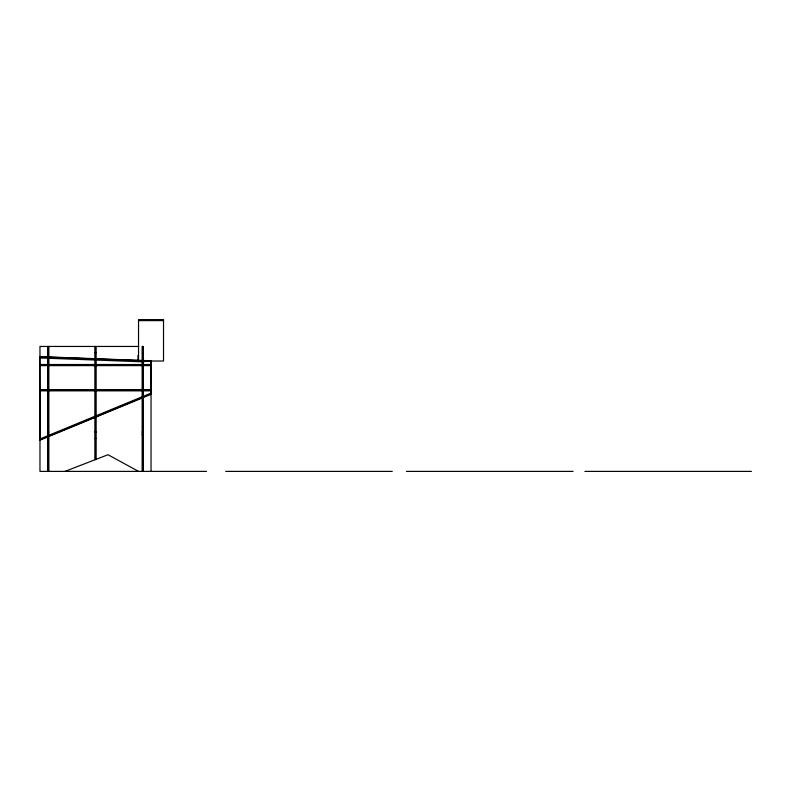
<?xml version="1.0" encoding="UTF-8"?>
<svg xmlns="http://www.w3.org/2000/svg" width="791" height="791" viewBox="0 0 791 791"><rect width="100%" height="100%" fill="white"/><g stroke="black" fill="none" stroke-linecap="round" stroke-linejoin="round"><path stroke-width="1.19" d="M39.975 440.152L39.55 439.124L150.606 393.315L151.032 394.343L39.975 440.152L39.688 356.603L39.936 357.967L144.051 361.873L144.091 360.765M150.982 362.14L150.735 360.765L151.032 394.343M39.688 439.895L46.481 437.087M49.882 435.683L143.942 396.884M64.961 471.387L94.95 459.779L94.95 346.448M96.057 459.353L107.991 454.726L138.534 471.387M138.534 320.622L163.519 320.622M138.692 346.448L39.975 346.448L39.975 471.387L206.56 471.387M94.95 352.697L96.057 352.697M94.95 358.946L96.057 358.946M142.143 360.716L143.25 360.716M39.975 364.513L151.032 364.513M39.975 365.066L151.032 365.066M39.975 365.62L151.032 365.62M39.975 389.745L151.032 389.745M39.975 390.299L151.032 390.299M39.975 390.853L151.032 390.853M142.143 397.774L143.25 397.774M94.95 417.243L96.057 417.243M47.747 431.945L48.854 431.945M94.95 431.945L96.057 431.945M142.143 431.945L143.25 431.945M142.143 434.585L143.25 434.585M94.95 438.402L96.057 438.402M94.95 459.561L96.057 459.561L96.057 346.448M225.692 471.387L392.267 471.387M406.465 471.387L573.05 471.387M584.865 471.387L751.45 471.387M39.688 356.603L148.273 360.676M39.975 356.86L151.032 361.022L151.032 471.387M143.25 471.387L143.25 346.448L142.143 346.448L142.143 471.387M142.696 346.448L142.696 471.387M138.01 355.475L138.01 360.538M95.503 346.448L95.503 459.561M48.854 346.448L48.854 471.387M48.3 346.448L48.3 471.387M47.747 346.448L47.747 471.387M163.519 319.613L138.534 319.613L138.534 361.022L163.519 361.022L163.519 319.613"/></g></svg>
